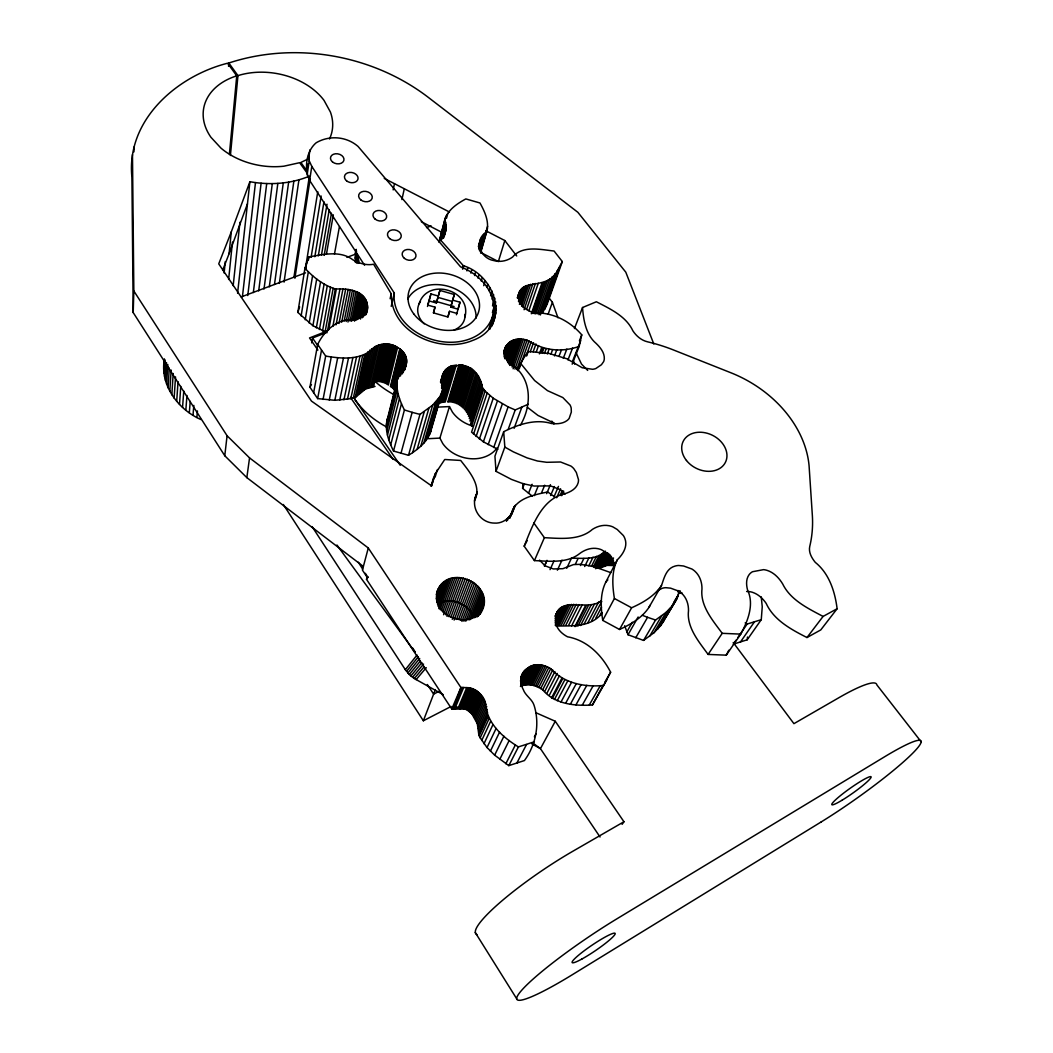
<?xml version="1.0" encoding="UTF-8"?>
<svg xmlns="http://www.w3.org/2000/svg" width="1053" height="1053" viewBox="0 0 1053 1053"><rect width="100%" height="100%" fill="white"/><g stroke="black" fill="none" stroke-linecap="round" stroke-linejoin="round"><path stroke-width="1.5" d="M430.914 430.664C427.873 441.812 417.883 449.434 408.511 455.291L393.519 451.039C388.689 441.154 384.174 429.4 387.557 418.37M366.391 313.465C370.077 304.725 364.97 294.379 356.019 291.589C349.491 288.746 342.225 288.97 335.315 288.97C323.416 285.258 313.281 277.281 304.936 268.212L308.911 256.958C322.981 254.471 340.527 250.219 352.873 259.815C359.086 263.316 366.457 265.672 373.618 264.237L391.229 293.761C390.584 332.577 439.799 354.177 472.56 340.474C511.403 326.575 496.726 275.833 463.359 265.698L439.799 239.176C446.525 235.411 447.288 226.356 444.8 219.774C447.722 209.863 457.213 203.624 465.821 198.925L479.971 202.979C484.722 211.508 489.527 221.854 486.71 231.778C473.534 239.821 479.971 258.169 493.646 260.539C500.07 262.421 507.23 260.973 512.6 257.037C522.512 245.125 540.663 249.587 554.062 251.022L562.328 261.578L547.034 304.488L542.321 313.215L557.511 270.41L562.328 261.578M200.912 419.542C177.891 409.433 159.635 384.845 164.4 358.889M229.409 154.054L236.741 75.842L227.606 63.219C176.614 76.132 125.978 120.279 131.915 177.273L133.204 312.57L224.776 455.752L246.836 477.628L363.377 566.461M133.942 151.869L134.073 146.999M133.204 312.57L133.836 290.957L132.481 154.594M393.519 451.039L404.418 409.972C399.535 400.377 395.415 389.334 397.521 378.422C399.561 373.749 405.023 370.774 406.01 365.286C408.446 358.152 403.944 350.715 397.6 347.477C391.097 342.962 382.186 343.002 375.25 346.516C362.298 360.455 343.278 359.047 325.68 356.072L317.664 344.449C324.456 330.445 337.618 318.375 353.953 319.757C359.705 318.44 366.273 315.018 367.431 308.661M355.269 260.986L355.782 249.851M520.34 425.32C532.818 404.181 531.726 375.882 509.297 363.009C504.808 358.402 501.939 350.083 507.033 344.871C511.521 338.618 520.274 338.052 527.079 340.158C543.282 350.28 560.407 352.873 579.163 346.437L581.756 334.841C569.581 320.691 552.628 312.372 534.2 312.833C527.895 311.096 521.156 307.147 519.379 300.421C516.931 294.84 519.998 288.311 525.539 286.061C537.214 282.652 551.193 283.823 557.511 270.41M163.82 369.485L164.373 359.639M164.071 373.183L164.808 360.087M164.623 376.882L165.466 362.166M165.479 380.554L166.519 362.587M166.637 384.2L167.796 364.496M168.085 387.794L169.27 368.116M169.823 391.321L171.139 370.037M171.836 394.757L173.192 373.512M174.127 398.1L175.535 376.895M176.693 401.325L178.036 381.647M179.497 404.418L180.774 386.412M182.551 407.379L183.762 391.032M185.828 410.17L186.96 395.48M189.316 412.802L190.224 401.39M614.004 568.08L613.307 561.46A15.703 13.018 26.4 0 0 611.74 558.287L605.817 552.351L601.539 549.798A15.808 13.097 26.3 0 0 597.788 548.652C591.233 547.349 584.454 549.798 579.308 553.839C566.922 563.487 549.087 561.157 534.411 560.617L524.183 546.178C532.134 526.776 541.374 498.74 565.04 493.66C570.515 492.001 576.478 488.71 578.136 482.8A15.716 12.754 22.7 0 0 578.492 479.668L576.333 472.468L573.78 468.611A15.821 12.82 22.6 0 0 570.897 466.045L560.565 461.991L546.731 462.306L537.438 461.003L527.079 457.897L513.351 451.855L504.835 447.091L503.689 431.717C518.181 424.438 535.279 418.633 551.43 423.503C556.721 424.083 562.618 423.859 567.054 420.555A15.308 12.136 21.1 0 0 569.186 418.357L571.331 412.052L571.2 408.09A15.413 12.202 21.1 0 0 570.015 404.944L562.842 397.56L547.481 390.65L534.582 380.515L520.577 363.324L524.249 357.283L528.264 351.465L549.1 353.479L566.922 358.783L582.177 367.747L592.589 369.287A14.939 11.544 21.3 0 0 595.827 368.537L601.447 364.707L603.606 361.666A15.032 11.609 21.3 0 0 604.304 358.823C604.619 352.597 600.223 347.345 595.998 343.291C585.876 334.696 583.454 320.059 582.546 307.515L596.367 301.763C609.977 308.792 626.061 316.137 632.866 330.8C636.262 335.986 641.343 340.356 647.477 341.804A148.539 117.975 24.8 0 1 673.512 349.978L730.953 372.788A110.144 85.951 26.8 0 1 809.086 465.86L812.337 515.18A150.513 120.16 26.8 0 1 809.731 546.494C808.441 552.338 811.718 558.011 815.285 562.368C829.198 573.543 834.963 591.589 837.122 608.739L820.774 629.918L806.98 637.539C791.29 629.536 773.823 620.191 766.189 603.422C762.859 598.525 758.278 594.208 752.553 592.339A15.861 12.794 32.6 0 0 748.907 591.562L746.63 591.496M193.002 415.251L193.831 405.405M480.142 614.044C499.793 585.139 445.959 560.249 436.626 593.234M196.872 417.501L197.451 410.946M228.54 66.286L228.817 63.009C296.064 40.935 373.907 54.953 429.65 98.416L577.873 212.311L625.798 272.187L653.808 344.028M230.41 155.475L237.952 75.619L228.817 63.009M532.357 496.187L522.591 488.355L523.051 483.459M163.873 365.812L164.65 359.744M224.144 273.03L225.263 261.618M222.604 270.358L229.093 253.707L231.291 231.871L249.903 181.708C269.726 185.315 290.654 183.946 309.371 176.167M465.005 316.808C471.862 289.93 427.439 277.215 419.12 303.712M228.633 279.479L232.463 242.032M465.544 709.09L451.763 709.024L452.566 707.09L460.885 707.392L467.242 710.012L471.836 713.802L477.299 723.635L478.852 734.928L480.194 737.85L487.026 747.525L494.647 755.159L508.796 765.636L524.433 760.556C535.924 744.84 540.031 724.003 534.082 705.365C532.173 699.06 525.447 695.796 523.249 689.518C519.155 682.318 520.419 671.985 528.158 667.799C534.753 662.706 544.138 664.575 550.745 668.655C564.039 683.279 584.402 687.359 603.645 685.437L610.622 672.209C601.684 654.874 587.021 640.29 567.541 636.802C561.341 633.603 555.444 627.693 555.457 620.283C555.866 593.668 587.943 612.201 601.158 600.75M233.187 285.666L239.926 222.249M237.583 293.208L249.903 181.708M242.427 296.683L255.484 182.603M224.776 455.752L227.079 435.745L133.836 290.957M736.047 640.158L733.283 644.173L747.169 639.816L761.266 619.677L762.24 606.778L761.253 596.893M247.771 295.564L261.105 183.209M253.339 292.563L266.712 183.551M747.169 639.816L747.498 637.039M258.696 290.931L272.293 183.604M264.013 289.035L277.834 183.393M269.292 286.877L283.283 182.906M246.836 477.628L249.548 457.897L227.079 435.745M274.478 284.468L288.64 182.143M279.321 283.415L293.866 181.116M284.047 282.112L298.934 179.813M364.614 265.303L309.635 180.405C303.948 168.783 306.041 151.198 316.229 142.734C329.444 135.047 346.49 136.363 358.046 146.433L460.53 266.804A50.57 38.987 15.8 0 1 492.041 317.703A50.57 38.987 15.8 0 1 435.1 340.303A50.57 38.987 15.8 0 1 394.322 293.076L311.793 166.361L309.24 160.859L308.621 155.239M308.542 159.293L309.951 149.881M307.121 174.93L309.24 160.859M293.998 276.86L309.121 177.786M309.635 180.405L311.793 166.361M294.893 278.242L310.108 179.168M327.167 332.669L312.912 325.706L297.854 312.425L304.936 268.212M305.252 269.66L317.769 191.672M305.712 268.844L306.726 262.513M308.397 260.13L308.911 256.958M301.132 315.939L308.345 271.792M311.109 257.327L321.139 195.99M314.821 256.735L323.955 201.834M305.225 319.783L312.583 275.741M318.296 255.932L327.022 204.229M309.174 323.034L316.677 279.058M321.507 254.931L329.247 209.665M324.166 255.366L331.445 213.311M312.912 325.706L320.546 281.809M326.562 253.51L333.314 214.838M311.675 342.87L312.53 338.013L326.233 332.63M316.348 327.865L324.113 284.02M528.132 404.286L515.22 409.933L508.112 406.879L493.238 398.218L485.117 391.111L482.432 387.662L481.155 381.897L478.312 375.763L471.283 368.471L462.162 365.049L450.552 366.247L445.577 369.708L442.747 374.407L441.668 381.449L443.037 389.373L439.838 396.718L432.625 405.181L419.963 414.382L408.511 455.291M319.414 329.536L327.286 285.745M375.052 386.425L365.575 388.978L356.125 396.77L350.807 398.639L334.841 400.298L317.651 398.6L309.937 387.228L317.664 344.449M334.472 254.063L339.421 226.658M322.534 330.997L330.524 287.245M313.61 392.98L321.481 350.32M325.087 331.998L333.169 288.285M327.457 331.103L335.315 288.97M328.72 329.76L336.315 289.193M317.651 398.6L325.68 356.072M332.866 326.404L339.974 288.97M336.065 324.837L342.962 288.983M323.047 399.442L331.274 356.967M339 323.442L345.674 289.154M341.699 322.165L348.135 289.457M355.295 253.734L356.151 249.364M355.124 258.261L356.546 250.996M355.348 262.355L357.072 253.655L359.31 263.184M344.199 321.007L350.373 289.865M329.273 400.074L337.71 357.638M356.48 263.105L357.638 257.314M346.174 321.481L352.4 290.352M357.836 263.395L358.415 260.499M347.977 322.034L354.256 290.918M350.017 321.139L356.019 291.589M334.841 400.298L343.475 357.902M351.623 321.283L357.546 292.273M353.308 320.402L358.941 293.01M354.545 321.152L360.205 293.787M356.006 320.349L361.35 294.59M339.724 400.193L348.543 357.823M357.349 319.572L362.377 295.432M358.612 318.848L363.324 296.327M359.757 318.138L364.154 297.249M360.481 319.072L364.891 298.183M343.936 399.85L352.9 357.493M361.771 316.808L365.509 299.144M362.285 317.769L366.023 300.118M363.022 317.124L366.444 301.079M364.009 314.86L366.747 302.027M364.206 315.768L366.957 302.948M365.286 314.663L367.339 305.054M365.733 313.597L367.444 305.594M347.437 399.35L356.519 356.993M365.707 314.913L366.391 311.714M366.181 313.004L367.55 306.594M366.168 314.031L367.55 307.634M393.151 189.895L394.48 183.683M350.807 398.639L359.994 356.296M353.36 397.902L362.64 355.559M400.245 465.281L354.769 399.298L364.654 354.835M356.125 396.77L365.496 354.413M356.414 396.415L365.799 354.058M358.389 394.243L367.839 351.86M401.891 199.583L404.313 188.75M360.231 392.545L369.735 350.123M362.061 391.111L371.617 348.688M363.838 389.939L373.46 347.49M365.575 388.978L375.25 346.516M367.247 388.202L376.987 345.739M368.879 387.583L378.672 345.121M390.123 298.723L391.229 293.761M370.564 387.096L380.396 344.634M372.104 386.754L381.989 344.305M391.216 306.384L394.322 293.076M373.591 386.543L383.542 344.081M376.158 381.712L385.043 343.976M624.653 625.758L628.022 634.748L643.554 640.408L653.992 632.735L660.494 625.811L676.539 599.42L678.566 593.931L678.04 590.496M377.579 381.699L386.504 343.962M378.948 381.765L387.925 344.055M380.317 381.936L389.32 344.226M666.049 615.36L666.22 614.623M381.62 382.186L390.676 344.489M382.897 382.515L391.992 344.818M384.121 382.91L393.256 345.239M385.293 383.384L394.454 345.726M386.385 383.911L395.586 346.266M387.399 384.49L396.639 346.858M388.32 385.095L397.6 347.477M306.502 169.336L307.831 164.005M390.426 386.53L399.771 348.951M390.86 386.833L400.219 349.254M391.808 387.57L401.193 350.004M392.716 388.373L402.128 350.833M393.559 389.268L402.996 351.741M394.322 390.215L403.799 352.702M386.635 422.003L398.113 376.605M386.398 424.438L396.955 382.792M396.191 386.517L397.376 381.844M398.166 378.711L404.497 353.729M386.398 427.452L396.955 385.859M399.969 375.105L405.129 354.808M400.403 376.053L405.576 355.769M386.727 431.032L397.31 389.518M402.035 372.578L406.024 356.993M402.378 373.868L406.353 358.283M403.365 371.985L406.55 359.521M387.478 435.165L398.1 393.743M404.247 370.169L406.642 360.824M406.59 362.193L404.602 369.972L406.379 363.746M438.996 242.256L444.945 219.05M439.364 241.229L445.485 217.537M439.838 240.979L444.748 222.012M445.564 218.853L446.38 215.694M388.754 439.825L399.456 398.508M441.062 239.873L445.564 222.512M446.538 218.208L447.762 213.456M442.26 238.926L445.945 224.737M443.221 237.767L446.09 226.75M443.603 238.004L446.064 228.554M444.221 236.477L445.867 230.186M390.663 444.985L401.443 403.773M429.111 300.921L430.94 293.932L438.272 296.025L436.403 303.001L429.111 300.921L427.479 306.476M249.548 457.897L368.287 547.994L362.416 570.081L367.102 577.202L366.51 579.347L451.763 709.024L463.623 707.274M433.533 312.728L435.021 307.16L427.663 305.067L430.94 293.932M436.403 303.001L439.904 290.417L454.277 294.511L450.737 307.094L458.016 309.174L460.016 302.237L452.698 300.144L454.277 294.511M400.969 453.33L412.144 412.342L404.418 409.972M447.973 316.835L449.526 311.306L456.884 313.399M462.517 268.739L463.359 265.698M462.859 268.963L463.728 265.856M456.462 314.742L460.016 302.237M450.737 307.094L452.329 301.487L438.022 297.394M412.658 452.672L424.241 411.736M449.526 311.306L447.907 317.006L433.375 312.859L435.021 307.16M466.94 270.911L467.822 267.817M417.106 449.407L428.834 408.419M478.391 246.52L480.194 240.281M420.779 446.222L432.625 405.181M470.849 273.109L471.744 270.016M478.615 246.56L480.879 238.755M438.272 296.025L439.904 290.417M478.641 248.1L481.8 237.162M440.509 382.107L442.747 374.407M440.588 382.173L443.352 372.986M478.944 249.561L483.024 235.49M440.891 382.568L444.011 371.775M423.74 443.195L435.679 402.114M441.181 383.016L444.761 370.682M479.563 250.956L484.564 233.753M441.536 383.595L445.577 369.708M480.734 249.877L482.103 245.178M483.932 238.913L487.578 226.382M441.51 385.806L446.459 368.826M480.602 252.022L487.447 228.54M480.576 252.996L487.197 230.186M426.057 440.391L438.061 399.271M441.536 388.123L447.393 368.05M474.561 275.557L475.456 272.464M427.794 437.89L439.838 396.718M442.076 388.965L448.407 367.352M429.255 435.31L449.46 366.76M430.19 433.204L443.037 389.373M439.641 403.312L450.552 366.247M440.746 402.904L451.698 365.825M478.036 278.216L478.944 275.136M441.878 402.575L452.843 365.509M443.01 402.325L454.014 365.259M444.142 402.167L455.172 365.115M481.247 281.085L482.169 278.005M445.248 402.101L456.318 365.036M447.788 401.983L458.937 364.93M448.433 401.956L459.595 364.904M483.722 285.666L485.117 281.059M449.644 401.97L460.859 364.93M497.003 448.025A32.195 26.062 18.1 0 1 442.76 443.563L439.891 438.101L449.46 406.576L437.693 407.116M450.908 402.075L462.162 365.049M486.815 287.337L487.75 284.271M452.198 402.272L463.478 365.246M474.403 500.886C482.471 486.381 469.085 471.323 460.701 460.451L444.721 459.503L435.152 473.929L431.612 485.92L311.504 401.114L218.734 263.869L231.291 231.871M453.488 402.562L464.821 365.549M454.778 402.944L466.15 365.944M489.132 290.694L490.066 287.627M485.881 230.778L504.821 240.545L498.359 261.552L480.905 252.536M456.067 403.431L467.479 366.444M431.019 486.038L433.507 477.93M431.375 486.131L435.152 473.929M457.147 403.904L468.585 366.931M490.619 295.682L492.041 291.089M435.073 477.193L437.443 469.546M458.45 404.589L469.941 367.642M297.854 312.425L299.605 306.818M492.225 299.223L493.66 294.643M459.753 405.405L471.283 368.471M437.653 590.312C428.61 616.242 473.389 632.695 483.037 606.857M460.924 406.234L472.494 369.327M492.514 305.883L494.897 298.262M462.083 407.195L473.692 370.301M492.409 312.557L495.766 301.908M463.215 408.274L474.864 371.406M489.026 328.365L496.239 305.567M464.412 409.591L476.114 372.749M489.803 329.299L496.318 309.2M491.659 326.443L495.989 312.794M492.672 324.442L495.279 316.321M465.505 410.986L477.233 374.17M466.545 412.552L478.312 375.763M467.532 414.316L479.339 377.566M554.339 496.621L547.744 491.975C534.24 494.805 515.18 498.187 511.231 513.851C507.849 519.669 501.254 523.657 494.436 523.091C479.431 523.038 469.375 505.94 477.246 492.883M468.453 416.317L480.3 379.606M469.269 418.567L481.155 381.897M469.954 421.082L481.866 384.463M470.494 424.227L482.432 387.662M470.967 425.004L482.932 388.465M471.678 425.952L483.669 389.426M485.117 391.111L471.573 432.164L483.393 441.839L497.832 449.289M517.51 297.433L519.011 292.866M517.378 297.999L519.405 291.905M517.576 297.894L519.827 291.102M517.918 297.762L520.445 290.141M518.695 296.841L521.222 289.206M473.534 434.178L487.144 393.177M518.51 299.065L522.064 288.39M518.458 301.329L523.025 287.601M519.05 302.106L524.144 286.85M519.419 304.383L525.539 286.061M503.768 351.926L505.322 347.293M503.729 352.623L505.795 346.437M503.755 353.387L506.348 345.647M476.114 436.508L489.842 395.573M503.913 354.163L507.033 344.871M520.893 303.712L527.026 285.402M504.308 355.677L508.481 343.291M504.097 356.901L508.783 342.962M521.551 306.147L528.738 284.784M504.848 356.204L509.547 342.264M504.663 358.652L510.402 341.606M505.611 358.059L511.363 341.014M522.946 307.134L530.686 284.244M506.111 359.086L512.416 340.488M479.391 439.088L493.238 398.218M506.69 360.192L513.535 340.04M524.091 309.727L532.897 283.784M507.349 361.376L514.733 339.671M507.888 362.666L515.812 339.421M526.579 309.385L535.437 283.454M508.731 364.009L517.207 339.198M483.393 441.839L497.398 401.035M509.665 365.43L518.721 339.079M528.856 310.714L538.294 283.27M511.087 365.417L520.169 339.066M512.061 367.036L521.696 339.158M531.331 313.755L541.9 283.27M532.16 313.491L542.743 283.007M513.114 368.774L523.328 339.342M533.147 313.057L543.743 282.573M488.171 444.669L502.347 403.957M436.324 594.497L438.364 588.64M514.956 369.116L525.21 339.698M534.292 313.715L545.454 281.704M436.679 594.379L439.246 587.061M436.692 595.827L440.286 585.56M535.78 313.978L547.521 280.44M436.324 598.828L441.47 584.152M516.786 369.564L527.079 340.158M436.613 600.486L442.8 582.862M537.53 313.807L549.85 278.716M517.971 370.722L520.577 363.324M437.008 602.277L444.261 581.704M519.274 368.642L529.08 340.79M538.899 314.65L552.364 276.505M445.84 580.664L437.521 604.185C450.25 596.577 468.769 603.408 473.653 617.361L482.853 594.142M474.574 499.635L477.22 492.12M540.36 314.979L554.944 273.741M493.712 447.512L508.112 406.879M526.303 355.532L531.225 341.62M526.671 355.927L528.264 351.465M438.101 606.331L447.525 579.755M544.717 309.332L559.959 266.488M438.759 608.608L449.315 579.005M530.212 351.939L533.516 342.659M440.036 609.529L451.184 578.387M503.689 431.717L494.936 456.16L496.002 471.336L511.416 479.391L523.288 483.761L534.187 486.052L550.548 485.881L560.657 489.856A15.479 12.675 22.8 0 1 563.473 492.383L564.921 494.252M533.2 351.689L535.977 343.962M441.365 610.595L453.119 577.939M548.205 313.965L552.404 302.29L549.429 298.433M508.165 429.453L515.22 409.933M536.346 351.728L538.57 345.568M442.747 611.806L455.107 577.636M443.603 614.702L457.134 577.492M496.002 471.336L504.835 447.091M539.386 353.887L541.624 347.727M540.9 352.676L542.598 348.069M445.577 614.702L459.174 577.518M514.114 428.295L521.814 407.261M542.15 353.018L543.848 348.398M460.069 709.327L468.085 687.675C476.035 688.491 482.537 694.704 485.301 701.969C486.196 722.463 501.728 736.639 518.418 746.906L534.371 741.773M229.093 253.707L247.455 203.861M446.998 616.387L461.227 577.689M544.414 353.492L546.112 348.885M448.96 616.703L463.281 578.018M547.323 353.94L549.034 349.333M450.908 617.176L465.308 578.518M550.89 354.269L552.614 349.662M452.264 619.309L467.295 579.15M454.119 620.059L469.23 579.94M554.483 355.927L556.8 349.78M456.476 619.44L471.099 580.874M458.766 618.967L472.889 581.927M559.222 355.756L561.565 349.622M460.398 620.112L474.587 583.125M283.336 504.505L423.359 720.765L435.363 689.597M574.438 328.575L582.546 307.515M461.925 621.388L476.18 584.428M563.302 358.283L566.843 349.083M463.912 621.244L477.641 585.85M465.795 621.217L478.983 587.35M567.962 359.915L572.582 348.082M506.427 521.314L507.572 518.352M468.111 619.769L480.181 588.956M507.664 520.05L508.823 517.089M509.481 518.287L511.231 513.851M469.717 619.901L481.234 590.628M509.705 518.221L514.377 506.348M579.426 340.79L581.756 334.841M510.784 516.167L514.878 505.769M511.811 514.206L515.325 505.308M572.49 361.429L580.664 340.685M522.591 488.355L524.381 483.814M471.757 618.598L482.129 592.365M572.161 364.18L579.163 346.437M474.771 617.703L483.406 595.959M476.298 616.624L483.801 597.801M477.075 617.005L483.998 599.657M478.167 615.966L479.312 613.096M478.246 615.939L484.025 601.5M479.247 614.86L483.88 603.316M480.076 613.754L483.538 605.12M528.488 493.344L532.12 484.288M534.266 495.634L537.951 486.604M541.597 492.712L544.704 485.209M459.74 707.458L468.085 687.675L462.149 687.477L453.935 707.274L460.938 687.57L368.287 547.994M463.662 687.477L455.422 707.274L451.763 709.024L458.463 707.379L466.782 687.583M546.665 493.66L550.429 484.67M550.614 495.529L554.418 486.539M470.612 688.135L462.214 707.906L469.335 687.859L460.885 707.392M463.491 708.274L471.915 688.517M553.996 496.871L558.472 486.407M464.755 708.748L473.218 689.004M452.566 707.09L460.938 687.57L462.149 687.477M556.721 497.753L560.578 488.789M466.018 709.34L474.495 689.597M467.242 710.012L475.759 690.281M560.196 495.344L562.131 490.856M560.92 495.489L562.855 491.014M468.453 710.801L476.996 691.097M561.775 495.647L563.724 491.172M534.411 560.617L544.375 537.688L533.871 523.012M469.612 711.683L478.18 691.992M470.744 712.697L479.352 693.019M471.836 713.802L480.471 694.151M472.902 715.066L481.55 695.428M473.916 716.448L482.59 696.849M474.798 717.87L483.498 698.284M475.706 719.581L484.433 700.034M546.994 560.341L544.414 566.119L546.797 561.025M476.548 721.489L485.301 701.969M477.299 723.635L486.078 704.141M477.93 726.017L486.736 706.563M550.035 569.634L553.957 561.012M520.998 679.198L525.013 670.313L520.945 678.856M478.431 728.689L487.249 709.288M520.722 684.147L528.158 667.799L520.643 683.476M478.76 731.677L487.592 712.328M478.852 734.928L487.697 715.632M479.194 735.771L488.052 716.488M557.366 570.186L561.986 560.17M480.194 737.85L489.079 718.607M481.721 740.47L490.645 721.266M483.972 743.734L492.962 724.596M566.725 568.265L571.424 558.261C582.006 557.998 596.406 560.301 604.304 551.601L595.735 568.752M487.026 747.525L496.095 728.452M520.735 677.408L522.762 673.143M520.722 677.803L523.433 672.117M520.801 678.277L524.183 671.169M575.32 564.276L578.044 558.564M530.08 666.523L520.485 686.503L529.106 667.115L520.748 684.266M520.445 680.975L525.96 669.524M531.146 666.009L521.525 685.99C528.593 682.963 536.701 685.635 542.69 689.82C554.668 704.207 574.82 706.181 592.444 704.97L607.344 678.909M555.155 616.268L557.037 612.293M490.408 751.158L499.57 732.151M555.471 615.742L557.616 611.306M555.431 616.281L558.287 610.358M555.734 616.374L559.064 609.463M522.657 685.542L532.305 665.562M580.427 565.553L583.862 558.419M555.286 618.295L559.959 608.608M555.589 618.901L560.946 607.831M523.854 685.187L533.529 665.206M555.339 620.954L562.052 607.094M525.118 684.924L534.806 664.93M555.207 623.06L563.276 606.436M526.421 684.753L536.148 664.759M555.194 625.245L564.632 605.844M584.691 566.514L588.864 557.945M566.132 605.317L555.997 626.114C572.345 625.535 590.101 627.799 602.329 613.122M527.803 684.687L537.556 664.693M557.485 625.719L567.646 604.922M494.647 755.159L503.913 736.231M529.211 684.713L538.991 664.733M559.275 625.377L569.476 604.58M588.824 565.803L593.036 557.248M530.673 684.858L540.492 664.877M561.249 625.14L571.489 604.343M532.199 685.121L542.045 665.154M591.47 566.409L596.406 556.418M563.447 625.048L573.727 604.251M533.779 685.516L543.664 665.549M593.3 567.001L598.96 555.589M535.437 686.043L545.349 666.088M565.882 625.1L576.228 604.317M594.511 567.62L600.894 554.786M595.116 567.33L601.513 554.483M499.767 759.371L509.165 740.522M595.814 566.962L602.224 554.115M537.017 686.661L546.968 666.72M596.88 568.33L605.475 551.153M568.594 625.35L578.992 604.58M597.999 568.238L605.883 552.483M538.82 687.504L548.81 667.589M606.962 552.68L599.039 568.436L607.068 565.369L614.044 565.579M544.375 537.688C560.222 538.425 579.558 540.702 592.444 529.356C597.301 526.224 603.303 524.578 609.042 525.723A16.164 13.268 26 0 1 612.899 526.908L617.255 529.501L623.337 535.529A16.058 13.176 26.1 0 1 624.956 538.754C627.93 546.625 622.731 554.536 617.308 559.827L605.725 582.256C599.907 593.997 600.789 607.792 602.724 620.375L619.533 629.483C630.681 624.416 641.975 617.887 648.898 607.449L661.508 585.494C664.101 578.189 666.18 568.488 674.947 566.119A16.361 13.347 29.8 0 1 678.632 565.487L683.555 565.987L691.834 568.989A16.243 13.255 29.9 0 1 694.993 571.331C699.89 575.767 702.101 582.52 701.969 589.009C700.074 605.936 712.881 620.586 722.213 633.327L740.759 634.117C747.775 621.152 754.461 604.488 747.591 590.114C746.222 585.047 745.827 579.018 749.17 574.596A16.243 12.978 32.2 0 1 752.513 571.726L763.53 569.647A16.216 12.952 32.2 0 1 767.268 570.436C773.994 572.648 779.141 578.058 782.708 583.994C790.487 600.052 808.085 608.463 823.077 616.426L837.122 608.739M617.308 559.827C611.398 571.74 612.372 585.744 614.399 598.499L602.724 620.375M650.083 605.264L648.898 607.449M600.736 567.462L607.963 553.128M571.621 625.837L582.072 605.08M540.702 688.557L550.745 668.655M602.382 566.698L608.897 553.799M604.106 566.066L609.911 554.589M605.62 565.645L610.714 555.615M542.69 689.82L552.772 669.945M574.885 626.574L585.415 605.83M505.835 763.715L515.365 744.958M575.741 626.496L586.297 605.751M607.068 565.369L611.451 556.761M608.489 565.198L612.148 558.024M577.873 626.166L588.456 605.422M544.77 691.36L554.905 671.524M609.845 565.132L613.517 557.972M580.558 625.535L591.207 604.791M611.306 565.185L613.517 560.88M508.796 765.636L518.418 746.906M612.728 565.343L614.202 562.473M546.941 693.216L557.142 673.407M583.915 624.455L594.629 603.698M549.218 695.414L559.472 675.644M587.824 622.823L598.604 602.053M657.664 590.628L662.153 588.311A15.992 13.189 30.2 0 1 665.759 587.679L670.577 588.153L678.659 591.102A15.887 13.084 30.3 0 1 681.752 593.405C686.543 597.775 688.662 604.435 688.491 610.806C686.543 627.417 698.995 641.869 708.103 654.426L726.254 655.163L728.834 650.214M516.72 763.293L526.5 744.537M591.575 620.888L601.711 601.487M551.522 697.955L561.841 678.237M552.338 698.442L562.671 678.711M595.708 618.322L601.539 607.226M534.384 736.797L535.924 733.888M554.444 699.508L564.816 679.817M600.078 615.097L601.553 612.319M557.261 700.706L567.699 681.041M561.012 702.009L571.542 682.357M524.183 546.178L527.184 540.61M535.859 712.71L555.273 721.266L540.452 748.644L600.039 837.003M565.645 703.246L576.281 683.621M570.397 704.167L581.138 684.582M575.952 704.865L586.811 685.306M619.533 629.483L631.616 607.778C642.962 602.671 654.479 596.09 661.508 585.494M582.217 705.247L593.208 685.7M626.838 631.879L632.261 622.297M592.444 704.97L603.356 684.884M309.937 387.228L311.451 384.569M628.022 634.748L638.131 616.992M589.18 705.168L600.315 685.635M605.725 582.256L607.844 579.861M604.962 682.068L610.622 672.209M660.494 625.811L664.193 620.046M635.736 637.763L647.582 617.321L655.558 620.033L666.18 612.28L672.775 605.264M643.554 640.408L655.558 620.033M649.504 636.407L661.613 615.992M653.992 632.735L666.18 612.28M657.638 629.181L669.879 608.673M674.275 601.579L678.395 594.682M665.865 615.979L667.51 613.228M669.168 610.464L670.814 607.713M672.459 604.962L678.224 595.314M665.22 617.808L677.566 597.169M662.653 622.744L676.539 599.42M366.51 579.347L368.063 576.952M708.103 654.426L722.213 633.327M737.89 637.473L747.13 624.06L761.266 619.677M726.254 655.163L740.759 634.117M740.325 642.172L754.303 622.047M622.112 824.354L623.955 821.748L555.273 721.266M806.98 637.539L823.077 616.426M443.274 694.704L414.277 678.527L409.301 674.525L405.339 669.695L417.08 655.005M406.537 671.393L418.331 656.743M680.409 591.207L678.777 593.234L681.804 593.313M407.853 672.999L419.699 658.415M409.301 674.525L420.213 661.205M410.854 675.96L421.832 662.692M412.513 677.303L423.556 664.061M414.277 678.527L424.359 666.536M416.119 679.633L426.268 667.668M623.955 821.748L572.463 851.469A90.519 15.018 -34.1 0 0 476.943 934.564M423.359 720.765L451.118 706.458M439.483 691.137L433.625 694.124L427.321 684.516M308.713 158.661L300.855 162.465L307.055 171.02M326.233 331.392L309.529 337.947L317.901 350.096M241.255 296.893L305.567 272.845M346.911 257.38L356.098 253.944M426.531 227.606L431.125 225.895M681.712 592.615L678.777 593.234L680.001 591.181L678.014 591.273M428.426 438.68L439.891 438.101M412.144 412.342L419.963 414.382M433.665 300.737L454.106 306.568M642.317 615.281L647.582 617.321M610.766 572.635L593.405 566.409L580.164 564.329L573.437 564.605L562.881 568.686L553.325 568.949L545.046 565.79L539.57 560.143M384.253 178.418L449.46 212.022M631.616 607.778L614.399 598.499M421.292 221.696L441.655 232.226M531.883 743.892L540.452 748.644L532.542 742.76M745.182 622.876L747.13 624.06M554.497 423.28L537.991 415.448L527.382 407.3M587.692 370.406L581.506 364.062L576.123 352.847M921.085 741.681L876.859 684.898A83.766 12.781 -35.6 0 0 838.846 697.731L793.923 723.661L733.217 642.501M504.821 240.545L516.72 255.971M551.825 421.121L553.931 423.951M336.947 545.02L415.158 652.347M306.713 172.495L299.618 162.702L283.915 166.19A64.641 46.529 9.8 0 1 220.985 148.144L210.929 137.272A64.641 46.529 9.8 0 1 236.741 75.842M312.53 338.013L318.045 346.003M350.412 397.336L393.151 459.424M312.109 526.632L405.339 669.695M358.323 562.223L362.706 569.146M365.338 573.306L367.971 577.465M412.697 648.082L415.33 652.228M475.258 932.524L516.654 998.705M449.46 406.576L452.435 412.131A33.091 26.43 18.1 0 0 473.126 426.202M552.404 302.29L557.958 317.756M573.516 361.061L574.622 364.154M329.497 138.983A64.615 46.503 9.9 0 0 330.405 112.026L324.021 100.377A64.615 46.503 9.9 0 0 237.952 75.619M407.722 299.078A35.986 27.891 15.7 0 1 448.104 286.271A35.986 27.891 15.7 0 1 476.061 318.177M465.057 314.294A24.061 18.638 15.8 0 1 454.225 329.971M424.201 323.863A24.061 18.638 15.8 0 1 420.463 301.566M394.217 394.77A85.017 66.602 15.7 0 1 375.987 382.318M386.122 426.689A82.766 65.747 15.6 0 1 354.769 399.298M821.248 821.893L572.161 974.815A92.059 11.386 -34.2 0 1 520.037 992.242A92.059 11.386 -34.2 0 1 617.137 918.677L884.23 757.002A85.082 9.661 -35.4 0 1 913.556 752.369A85.082 9.661 -35.4 0 1 821.248 821.893M346.542 180.787L345.437 179.642A6.871 5.068 12.2 0 1 347.727 172.837A6.871 5.068 12.2 0 1 357.072 175.456L357.783 176.746A6.871 5.068 12.2 0 1 354.782 182.274A6.871 5.068 12.2 0 1 346.542 180.787M842.295 800.069A24.087 2.738 -35.4 0 0 871.121 776.917A24.087 2.738 -35.4 0 0 840.886 795.265A24.087 2.738 -35.4 0 0 842.295 800.069M581.835 959.059A26.049 3.225 -34.2 0 0 615.176 933.84A26.049 3.225 -34.2 0 0 583.744 951.096A26.049 3.225 -34.2 0 0 581.835 959.059M686.451 460.477A23.574 18.388 26.7 0 0 725.28 462.609A23.574 18.388 26.7 0 0 701.259 432.27A23.574 18.388 26.7 0 0 686.451 460.477M332.537 161.991A6.845 5.002 11.8 0 0 343.804 160.635A6.845 5.002 11.8 0 0 335.354 153.777A6.845 5.002 11.8 0 0 332.537 161.991M375.118 219.103A6.95 5.199 13.2 0 0 386.504 217.616A6.95 5.199 13.2 0 0 377.816 210.521A6.95 5.199 13.2 0 0 375.118 219.103M360.758 199.846A6.91 5.133 12.7 0 0 372.104 198.385A6.91 5.133 12.7 0 0 363.496 191.37A6.91 5.133 12.7 0 0 360.758 199.846M389.663 238.61A6.989 5.265 13.7 0 0 401.088 237.07A6.989 5.265 13.7 0 0 392.321 229.896A6.989 5.265 13.7 0 0 389.663 238.61M404.391 258.367A7.029 5.331 14.3 0 0 415.843 256.761A7.029 5.331 14.3 0 0 407.011 249.508A7.029 5.331 14.3 0 0 404.391 258.367M413.961 314.163A36.315 27.997 15.8 0 0 475.798 317.848A36.315 27.997 15.8 0 0 441.536 273.082A36.315 27.997 15.8 0 0 413.961 314.163"/></g></svg>
